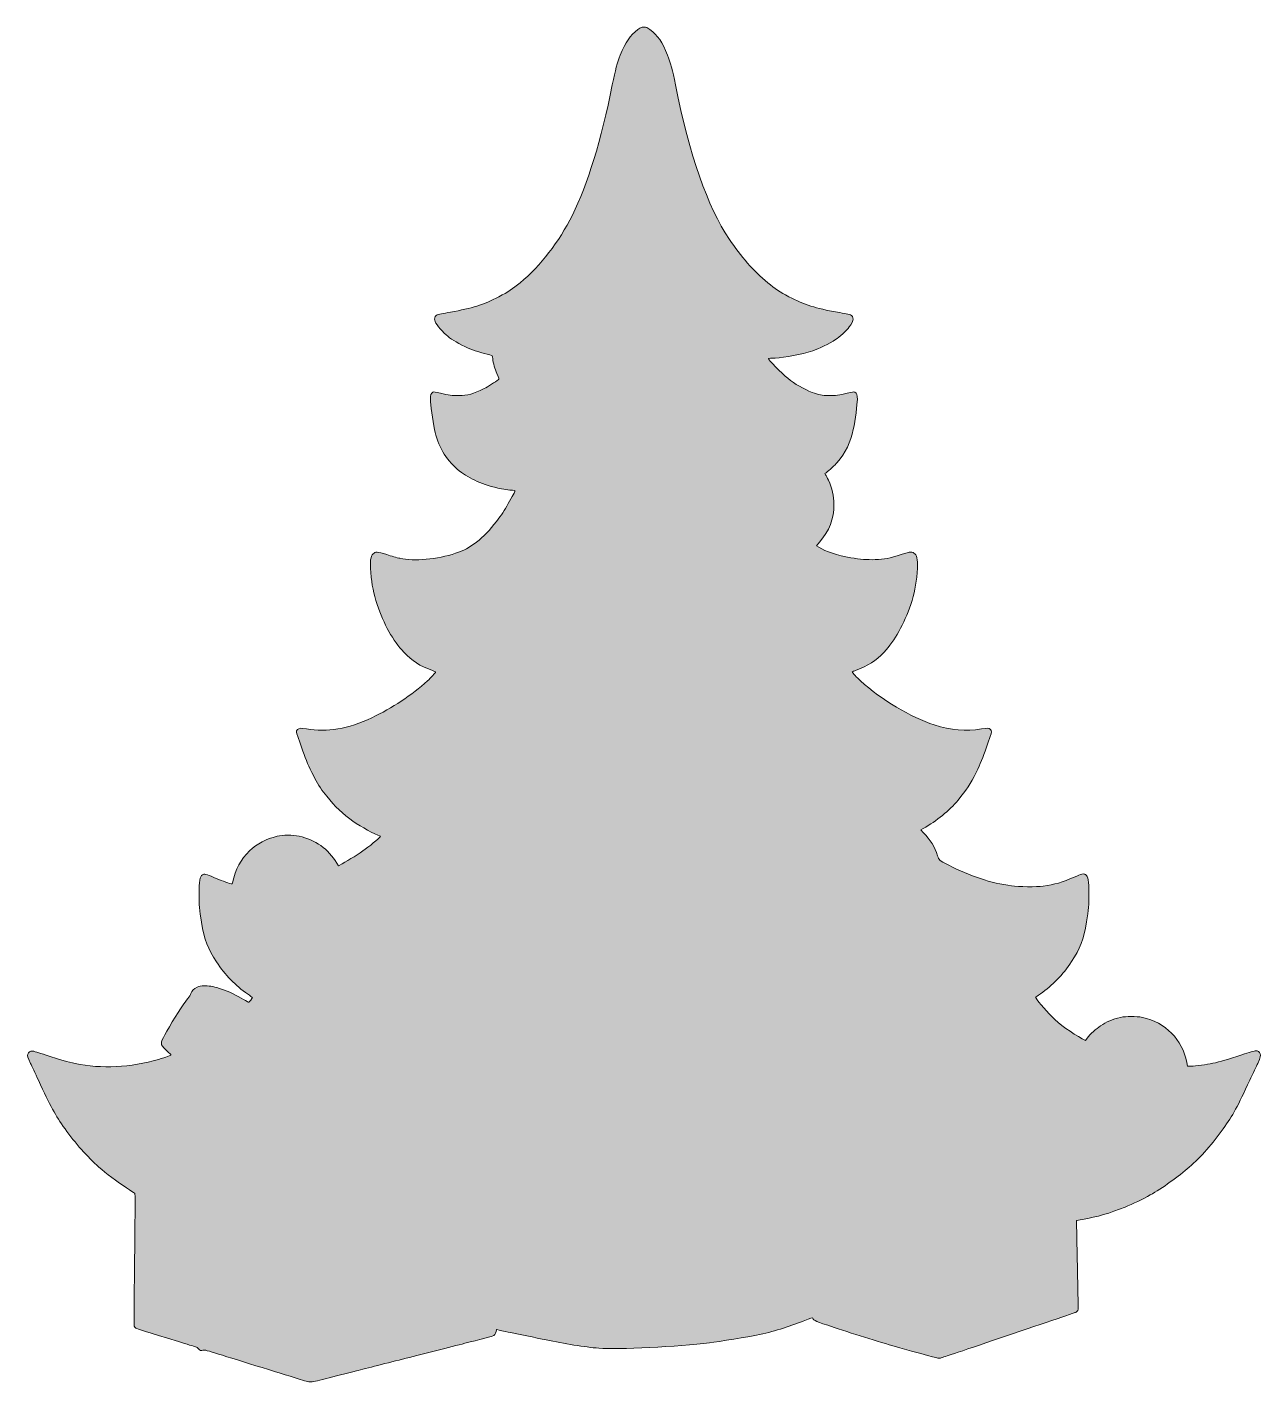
# Model space of a CAD drawing. Header units: inches. Extents: x -24.42 to -18.22, y 15.06 to 16.06.
# Drawn here: x -24.419 to -23.512, y 15.067 to 16.062 of the extents above; entities that cross this region are included whole.
import ezdxf

# ---------------------------------------------------------------- set-up
doc = ezdxf.new("R2010")
doc.units = ezdxf.units.IN
doc.header["$MEASUREMENT"] = 0
doc.layers.add('Christmas tree', color=7, linetype='Continuous')

msp = doc.modelspace()

# ---------------------------------------------------------------- hatches: boundary and pattern name
at = {"layer": 'Christmas tree'}
h = msp.add_hatch(color=1, dxfattribs=at)
h.dxf.hatch_style = 2
edge = h.paths.add_edge_path()
edge.add_spline(control_points=[(-23.51278, 15.30773), (-23.51336, 15.30915), (-23.51453, 15.30994), (-23.51599, 15.30994), (-23.51674, 15.30994), (-23.52084, 15.30873), (-23.52622, 15.30693), (-23.53666, 15.30343), (-23.54209, 15.30188), (-23.54761, 15.30071), (-23.55216, 15.29979), (-23.56001, 15.29875), (-23.56365, 15.29858), (-23.56365, 15.29858), (-23.56611, 15.2985), (-23.56611, 15.2985), (-23.56611, 15.2985), (-23.56665, 15.30134), (-23.56665, 15.30134), (-23.56995, 15.31821), (-23.5824, 15.33082), (-23.59931, 15.33442), (-23.60391, 15.33538), (-23.61134, 15.33542), (-23.61543, 15.33442), (-23.6212, 15.33304), (-23.62579, 15.33112), (-23.63018, 15.32819), (-23.63318, 15.32619), (-23.6377, 15.32201), (-23.63983, 15.31926), (-23.63983, 15.31926), (-23.6412, 15.31746), (-23.6412, 15.31746), (-23.6412, 15.31746), (-23.6435, 15.31871), (-23.6435, 15.31871), (-23.65102, 15.32276), (-23.66058, 15.32974), (-23.66585, 15.335), (-23.67082, 15.33993), (-23.67779, 15.34824), (-23.67779, 15.3492), (-23.67779, 15.34933), (-23.6762, 15.3505), (-23.67428, 15.35183), (-23.6653, 15.35797), (-23.65791, 15.36561), (-23.65135, 15.37547), (-23.645, 15.38499), (-23.64262, 15.39134), (-23.64041, 15.40462), (-23.63895, 15.41335), (-23.63861, 15.41736), (-23.63861, 15.42546), (-23.63861, 15.43469), (-23.6392, 15.43808), (-23.64108, 15.43933), (-23.6425, 15.44025), (-23.64392, 15.43992), (-23.64947, 15.43745), (-23.65799, 15.43369), (-23.66388, 15.43198), (-23.67219, 15.43089), (-23.67704, 15.43027), (-23.69036, 15.43035), (-23.69554, 15.43106), (-23.71041, 15.43307), (-23.72607, 15.43824), (-23.74169, 15.44631), (-23.74892, 15.45006), (-23.74887, 15.45002), (-23.74988, 15.45315), (-23.75192, 15.45971), (-23.75506, 15.46485), (-23.76032, 15.47028), (-23.76032, 15.47028), (-23.76216, 15.4722), (-23.76216, 15.4722), (-23.76216, 15.4722), (-23.76032, 15.47324), (-23.76032, 15.47324), (-23.75063, 15.47872), (-23.74127, 15.48636), (-23.7348, 15.49404), (-23.72874, 15.50127), (-23.72557, 15.50611), (-23.72152, 15.51442), (-23.7183, 15.52102), (-23.71667, 15.52499), (-23.714, 15.53293), (-23.713, 15.53585), (-23.71175, 15.5394), (-23.71116, 15.54082), (-23.70987, 15.54399), (-23.70982, 15.54479), (-23.71104, 15.54596), (-23.71212, 15.54704), (-23.71346, 15.54713), (-23.71763, 15.54642), (-23.72891, 15.54441), (-23.74015, 15.54537), (-23.75226, 15.5493), (-23.76967, 15.55494), (-23.79106, 15.56768), (-23.80655, 15.58167), (-23.8091, 15.58396), (-23.81253, 15.58772), (-23.81253, 15.58822), (-23.81253, 15.58835), (-23.81123, 15.58893), (-23.80964, 15.58952), (-23.80117, 15.59253), (-23.79523, 15.59637), (-23.78914, 15.6028), (-23.78128, 15.61111), (-23.77435, 15.62347), (-23.76959, 15.63776), (-23.76683, 15.64607), (-23.76562, 15.652), (-23.76491, 15.66123), (-23.76424, 15.66975), (-23.76466, 15.67301), (-23.76658, 15.67501), (-23.76834, 15.67681), (-23.76959, 15.67673), (-23.77657, 15.67447), (-23.78521, 15.67167), (-23.78889, 15.67096), (-23.79565, 15.67075), (-23.80188, 15.67059), (-23.8068, 15.67096), (-23.81357, 15.67213), (-23.82372, 15.67388), (-23.8319, 15.6766), (-23.83704, 15.67986), (-23.83704, 15.67986), (-23.83884, 15.68099), (-23.83884, 15.68099), (-23.83884, 15.68099), (-23.83658, 15.68357), (-23.83658, 15.68357), (-23.82948, 15.69176), (-23.82597, 15.70091), (-23.82597, 15.71122), (-23.82597, 15.71761), (-23.82727, 15.72329), (-23.83007, 15.72906), (-23.8309, 15.73077), (-23.83182, 15.73261), (-23.83215, 15.73307), (-23.83215, 15.73307), (-23.83274, 15.73394), (-23.83274, 15.73394), (-23.83274, 15.73394), (-23.83182, 15.73461), (-23.83182, 15.73461), (-23.82919, 15.73653), (-23.82526, 15.74008), (-23.82355, 15.74209), (-23.81766, 15.74898), (-23.81365, 15.75729), (-23.81177, 15.7664), (-23.81044, 15.77287), (-23.80881, 15.78506), (-23.80881, 15.78841), (-23.80881, 15.792), (-23.80918, 15.79308), (-23.81069, 15.79371), (-23.81156, 15.79409), (-23.81215, 15.794), (-23.81624, 15.793), (-23.82205, 15.79158), (-23.82468, 15.7912), (-23.82986, 15.7912), (-23.83458, 15.7912), (-23.83738, 15.79175), (-23.84201, 15.79358), (-23.84844, 15.79613), (-23.85467, 15.79972), (-23.85997, 15.80394), (-23.86452, 15.80758), (-23.87451, 15.81777), (-23.87409, 15.81839), (-23.874, 15.81856), (-23.87183, 15.81877), (-23.86928, 15.81885), (-23.86202, 15.81914), (-23.84986, 15.82148), (-23.84164, 15.82416), (-23.83725, 15.82558), (-23.82923, 15.8295), (-23.82489, 15.83234), (-23.82201, 15.83422), (-23.81687, 15.83898), (-23.8147, 15.84178), (-23.81315, 15.84379), (-23.81186, 15.84633), (-23.81186, 15.84742), (-23.81186, 15.84863), (-23.81269, 15.85001), (-23.81374, 15.85055), (-23.81424, 15.8508), (-23.81862, 15.85172), (-23.82351, 15.85256), (-23.83955, 15.85536), (-23.84744, 15.85786), (-23.85918, 15.86392), (-23.86582, 15.86734), (-23.86933, 15.86964), (-23.87467, 15.87411), (-23.88499, 15.88271), (-23.89459, 15.89361), (-23.90286, 15.90602), (-23.91915, 15.93053), (-23.93197, 15.9672), (-23.94246, 16.01945), (-23.94475, 16.03098), (-23.94597, 16.03549), (-23.94835, 16.04146), (-23.95206, 16.0509), (-23.95549, 16.05587), (-23.96129, 16.06021), (-23.96359, 16.06193), (-23.96367, 16.06197), (-23.96568, 16.06197), (-23.96768, 16.06197), (-23.96777, 16.06193), (-23.97006, 16.06021), (-23.97583, 16.05583), (-23.97925, 16.0509), (-23.98301, 16.04146), (-23.98539, 16.03549), (-23.98656, 16.03098), (-23.9889, 16.01945), (-23.997, 15.97906), (-24.00715, 15.94599), (-24.01826, 15.92381), (-24.02824, 15.90385), (-24.04136, 15.88689), (-24.05669, 15.87411), (-24.06203, 15.86964), (-24.06554, 15.86734), (-24.07218, 15.86392), (-24.08392, 15.8579), (-24.09181, 15.8554), (-24.10785, 15.85256), (-24.11273, 15.85172), (-24.11712, 15.8508), (-24.11762, 15.85055), (-24.11867, 15.85001), (-24.1195, 15.84863), (-24.1195, 15.84742), (-24.1195, 15.84533), (-24.11699, 15.8417), (-24.1124, 15.83723), (-24.10885, 15.83376), (-24.10584, 15.83172), (-24.09945, 15.82838), (-24.09365, 15.82537), (-24.09001, 15.82403), (-24.083, 15.82228), (-24.07991, 15.82153), (-24.07728, 15.82073), (-24.07715, 15.82057), (-24.07703, 15.8204), (-24.07686, 15.81935), (-24.07673, 15.81827), (-24.07644, 15.81526), (-24.07515, 15.81071), (-24.07373, 15.80745), (-24.07201, 15.80357), (-24.07201, 15.80348), (-24.07268, 15.80294), (-24.07464, 15.80135), (-24.08032, 15.7978), (-24.08312, 15.79638), (-24.09098, 15.79246), (-24.0954, 15.7912), (-24.1015, 15.7912), (-24.10668, 15.7912), (-24.10931, 15.79154), (-24.11512, 15.793), (-24.11921, 15.794), (-24.11979, 15.79409), (-24.12067, 15.79371), (-24.12217, 15.79308), (-24.12255, 15.792), (-24.12255, 15.78841), (-24.12255, 15.78506), (-24.12092, 15.77287), (-24.11958, 15.7664), (-24.1172, 15.75466), (-24.11119, 15.74426), (-24.10284, 15.73724), (-24.09478, 15.73052), (-24.08663, 15.72668), (-24.07289, 15.72325), (-24.0698, 15.72246), (-24.06425, 15.72166), (-24.06216, 15.72166), (-24.06128, 15.72166), (-24.06049, 15.7215), (-24.06036, 15.72133), (-24.06024, 15.72116), (-24.06086, 15.71983), (-24.0617, 15.71845), (-24.06253, 15.71703), (-24.0642, 15.71411), (-24.06537, 15.71198), (-24.06821, 15.70675), (-24.07034, 15.70354), (-24.07398, 15.69882), (-24.08392, 15.68608), (-24.09302, 15.67898), (-24.10405, 15.67539), (-24.11766, 15.67092), (-24.13445, 15.66942), (-24.14498, 15.67171), (-24.14707, 15.67217), (-24.15145, 15.67338), (-24.15467, 15.67443), (-24.16164, 15.67668), (-24.1629, 15.67677), (-24.16465, 15.67497), (-24.16661, 15.67301), (-24.16699, 15.66971), (-24.16632, 15.66119), (-24.16561, 15.65196), (-24.1644, 15.64603), (-24.16164, 15.63772), (-24.15688, 15.62343), (-24.14999, 15.61107), (-24.1421, 15.60276), (-24.136, 15.59633), (-24.13011, 15.59248), (-24.12159, 15.58948), (-24.12, 15.58889), (-24.11871, 15.58835), (-24.11871, 15.58818), (-24.11871, 15.58768), (-24.12213, 15.58392), (-24.12468, 15.58163), (-24.13612, 15.57131), (-24.15099, 15.56149), (-24.16553, 15.55464), (-24.18315, 15.54633), (-24.19844, 15.5437), (-24.2136, 15.54638), (-24.21777, 15.54713), (-24.21911, 15.547), (-24.2202, 15.54592), (-24.22137, 15.54475), (-24.22137, 15.54395), (-24.22007, 15.54078), (-24.21949, 15.53936), (-24.21819, 15.53581), (-24.21723, 15.53289), (-24.21456, 15.52495), (-24.21293, 15.52098), (-24.20971, 15.51438), (-24.20654, 15.50791), (-24.20445, 15.50444), (-24.20103, 15.49981), (-24.19497, 15.4917), (-24.18954, 15.48619), (-24.18181, 15.48034), (-24.17618, 15.47604), (-24.16682, 15.47065), (-24.16118, 15.46844), (-24.16031, 15.46811), (-24.15947, 15.46769), (-24.15935, 15.46756), (-24.15897, 15.46719), (-24.16511, 15.46188), (-24.17058, 15.45792), (-24.17467, 15.45491), (-24.18248, 15.45002), (-24.18741, 15.44735), (-24.18741, 15.44735), (-24.19013, 15.44585), (-24.19013, 15.44585), (-24.19013, 15.44585), (-24.1913, 15.44777), (-24.1913, 15.44777), (-24.19764, 15.45817), (-24.20729, 15.46502), (-24.21903, 15.46752), (-24.22362, 15.46848), (-24.23106, 15.46852), (-24.23515, 15.46752), (-24.24342, 15.46556), (-24.24977, 15.46222), (-24.25541, 15.45683), (-24.26213, 15.45036), (-24.26568, 15.44372), (-24.26794, 15.43323), (-24.2681, 15.43248), (-24.26823, 15.4324), (-24.26898, 15.43256), (-24.27165, 15.43323), (-24.27708, 15.43524), (-24.28172, 15.43728), (-24.28731, 15.43975), (-24.28873, 15.44008), (-24.29011, 15.43916), (-24.29199, 15.43795), (-24.29258, 15.43453), (-24.29258, 15.4253), (-24.29258, 15.41719), (-24.2922, 15.41319), (-24.29078, 15.40446), (-24.28857, 15.39118), (-24.28619, 15.38483), (-24.27984, 15.3753), (-24.27328, 15.36545), (-24.26585, 15.3578), (-24.25691, 15.35167), (-24.25499, 15.35033), (-24.2534, 15.34916), (-24.2534, 15.34903), (-24.2534, 15.34853), (-24.25566, 15.34553), (-24.25599, 15.34553), (-24.2562, 15.34553), (-24.25791, 15.34644), (-24.25983, 15.34757), (-24.26476, 15.3505), (-24.27153, 15.35375), (-24.27533, 15.35501), (-24.28176, 15.35714), (-24.28393, 15.35755), (-24.28815, 15.35755), (-24.29182, 15.35755), (-24.2922, 15.35751), (-24.29404, 15.35664), (-24.29634, 15.35555), (-24.29801, 15.35388), (-24.29855, 15.352), (-24.29876, 15.35125), (-24.29976, 15.34962), (-24.30085, 15.34828), (-24.30189, 15.34699), (-24.30369, 15.34461), (-24.30481, 15.34294), (-24.30795, 15.33843), (-24.3168, 15.32364), (-24.31876, 15.31959), (-24.32127, 15.31449), (-24.32119, 15.31433), (-24.31471, 15.30852), (-24.31388, 15.30777), (-24.31321, 15.30706), (-24.31321, 15.30693), (-24.31321, 15.30656), (-24.31668, 15.30531), (-24.32236, 15.30363), (-24.34274, 15.29766), (-24.36437, 15.29653), (-24.38363, 15.3005), (-24.38914, 15.30163), (-24.39457, 15.30322), (-24.40501, 15.30673), (-24.4104, 15.30852), (-24.41449, 15.30973), (-24.41524, 15.30973), (-24.4167, 15.30973), (-24.41787, 15.30894), (-24.41846, 15.30752), (-24.41896, 15.30627), (-24.41862, 15.30505), (-24.41645, 15.30067), (-24.41553, 15.29883), (-24.4129, 15.29328), (-24.41061, 15.28827), (-24.40183, 15.26922), (-24.39824, 15.26266), (-24.39106, 15.25251), (-24.38371, 15.24216), (-24.37456, 15.23184), (-24.36617, 15.22445), (-24.3612, 15.22006), (-24.35247, 15.21351), (-24.34579, 15.20916), (-24.34295, 15.20728), (-24.34036, 15.20557), (-24.34002, 15.20536), (-24.33944, 15.20494), (-24.33944, 15.20402), (-24.33998, 15.15645), (-24.34048, 15.11252), (-24.34048, 15.10788), (-24.34002, 15.10721), (-24.33977, 15.10679), (-24.33927, 15.10634), (-24.33894, 15.10613), (-24.33835, 15.10579), (-24.33117, 15.10354), (-24.30761, 15.09627), (-24.30168, 15.09443), (-24.29608, 15.09272), (-24.29525, 15.09243), (-24.29429, 15.09214), (-24.29341, 15.09159), (-24.29295, 15.09101), (-24.29191, 15.08971), (-24.29095, 15.08942), (-24.28969, 15.08992), (-24.28873, 15.0903), (-24.28819, 15.09017), (-24.28038, 15.08775), (-24.27048, 15.08466), (-24.23143, 15.07255), (-24.22041, 15.06912), (-24.22041, 15.06912), (-24.22041, 15.06912), (-24.22041, 15.06912), (-24.2146, 15.06733), (-24.21209, 15.06666), (-24.21072, 15.06666), (-24.20938, 15.06666), (-24.20621, 15.06733), (-24.19911, 15.06912), (-24.19376, 15.0705), (-24.18378, 15.07301), (-24.17697, 15.07476), (-24.17016, 15.07647), (-24.15375, 15.08065), (-24.14047, 15.08403), (-24.12719, 15.08742), (-24.10772, 15.09234), (-24.09716, 15.09502), (-24.08659, 15.09769), (-24.07757, 15.10003), (-24.07711, 15.1002), (-24.07556, 15.10078), (-24.07456, 15.10203), (-24.07435, 15.10366), (-24.07419, 15.10487), (-24.07406, 15.10517), (-24.07364, 15.10504), (-24.07214, 15.10458), (-24.06809, 15.10362), (-24.06546, 15.10316), (-24.05836, 15.10187), (-24.04495, 15.09915), (-24.03743, 15.09752), (-24.02457, 15.09472), (-24.00882, 15.09222), (-23.99888, 15.09143), (-23.98514, 15.0903), (-23.93991, 15.09247), (-23.91736, 15.09535), (-23.91143, 15.0961), (-23.88737, 15.10003), (-23.88286, 15.10099), (-23.87075, 15.10354), (-23.85964, 15.10688), (-23.84853, 15.11139), (-23.84247, 15.11381), (-23.84193, 15.11398), (-23.84164, 15.11348), (-23.84063, 15.11164), (-23.8398, 15.11131), (-23.82589, 15.10667), (-23.80956, 15.10124), (-23.79031, 15.09527), (-23.77757, 15.09172), (-23.75159, 15.08449), (-23.74929, 15.08387), (-23.74812, 15.08412), (-23.7475, 15.08424), (-23.74378, 15.08541), (-23.73981, 15.08675), (-23.72916, 15.09034), (-23.69287, 15.10262), (-23.66994, 15.11039), (-23.65891, 15.1141), (-23.64943, 15.11732), (-23.64889, 15.11753), (-23.64835, 15.1177), (-23.64755, 15.1182), (-23.64718, 15.11861), (-23.64634, 15.11949), (-23.64634, 15.1169), (-23.64726, 15.15783), (-23.64759, 15.17274), (-23.64776, 15.18502), (-23.64764, 15.18515), (-23.64751, 15.18527), (-23.64563, 15.18565), (-23.6435, 15.18602), (-23.63231, 15.1879), (-23.62354, 15.19045), (-23.61201, 15.19509), (-23.60683, 15.19718), (-23.59835, 15.20127), (-23.59351, 15.20398), (-23.58511, 15.20874), (-23.57229, 15.21789), (-23.56486, 15.22441), (-23.55646, 15.2318), (-23.54732, 15.24211), (-23.53996, 15.25247), (-23.53278, 15.26262), (-23.52919, 15.26918), (-23.52042, 15.28822), (-23.51812, 15.29324), (-23.51549, 15.29879), (-23.51457, 15.30063), (-23.51261, 15.30522), (-23.51223, 15.30647), (-23.51278, 15.30773)], knot_values=[0, 0, 0, 0, 1, 1, 1, 2, 2, 2, 3, 3, 3, 4, 4, 4, 5, 5, 5, 6, 6, 6, 7, 7, 7, 8, 8, 8, 9, 9, 9, 10, 10, 10, 11, 11, 11, 12, 12, 12, 13, 13, 13, 14, 14, 14, 15, 15, 15, 16, 16, 16, 17, 17, 17, 18, 18, 18, 19, 19, 19, 20, 20, 20, 21, 21, 21, 22, 22, 22, 23, 23, 23, 24, 24, 24, 25, 25, 25, 26, 26, 26, 27, 27, 27, 28, 28, 28, 29, 29, 29, 30, 30, 30, 31, 31, 31, 32, 32, 32, 33, 33, 33, 34, 34, 34, 35, 35, 35, 36, 36, 36, 37, 37, 37, 38, 38, 38, 39, 39, 39, 40, 40, 40, 41, 41, 41, 42, 42, 42, 43, 43, 43, 44, 44, 44, 45, 45, 45, 46, 46, 46, 47, 47, 47, 48, 48, 48, 49, 49, 49, 50, 50, 50, 51, 51, 51, 52, 52, 52, 53, 53, 53, 54, 54, 54, 55, 55, 55, 56, 56, 56, 57, 57, 57, 58, 58, 58, 59, 59, 59, 60, 60, 60, 61, 61, 61, 62, 62, 62, 63, 63, 63, 64, 64, 64, 65, 65, 65, 66, 66, 66, 67, 67, 67, 68, 68, 68, 69, 69, 69, 70, 70, 70, 71, 71, 71, 72, 72, 72, 73, 73, 73, 74, 74, 74, 75, 75, 75, 76, 76, 76, 77, 77, 77, 78, 78, 78, 79, 79, 79, 80, 80, 80, 81, 81, 81, 82, 82, 82, 83, 83, 83, 84, 84, 84, 85, 85, 85, 86, 86, 86, 87, 87, 87, 88, 88, 88, 89, 89, 89, 90, 90, 90, 91, 91, 91, 92, 92, 92, 93, 93, 93, 94, 94, 94, 95, 95, 95, 96, 96, 96, 97, 97, 97, 98, 98, 98, 99, 99, 99, 100, 100, 100, 101, 101, 101, 102, 102, 102, 103, 103, 103, 104, 104, 104, 105, 105, 105, 106, 106, 106, 107, 107, 107, 108, 108, 108, 109, 109, 109, 110, 110, 110, 111, 111, 111, 112, 112, 112, 113, 113, 113, 114, 114, 114, 115, 115, 115, 116, 116, 116, 117, 117, 117, 118, 118, 118, 119, 119, 119, 120, 120, 120, 121, 121, 121, 122, 122, 122, 123, 123, 123, 124, 124, 124, 125, 125, 125, 126, 126, 126, 127, 127, 127, 128, 128, 128, 129, 129, 129, 130, 130, 130, 131, 131, 131, 132, 132, 132, 133, 133, 133, 134, 134, 134, 135, 135, 135, 136, 136, 136, 137, 137, 137, 138, 138, 138, 139, 139, 139, 140, 140, 140, 141, 141, 141, 142, 142, 142, 143, 143, 143, 144, 144, 144, 145, 145, 145, 146, 146, 146, 147, 147, 147, 148, 148, 148, 149, 149, 149, 150, 150, 150, 151, 151, 151, 152, 152, 152, 153, 153, 153, 154, 154, 154, 155, 155, 155, 156, 156, 156, 157, 157, 157, 158, 158, 158, 159, 159, 159, 160, 160, 160, 161, 161, 161, 162, 162, 162, 163, 163, 163, 164, 164, 164, 165, 165, 165, 166, 166, 166, 167, 167, 167, 168, 168, 168, 169, 169, 169, 170, 170, 170, 171, 171, 171, 172, 172, 172, 173, 173, 173, 174, 174, 174, 175, 175, 175, 176, 176, 176, 177, 177, 177, 178, 178, 178, 179, 179, 179, 180, 180, 180, 181, 181, 181, 182, 182, 182, 183, 183, 183, 184, 184, 184, 185, 185, 185, 186, 186, 186, 187, 187, 187, 188, 188, 188, 189, 189, 189, 190, 190, 190, 191, 191, 191, 192, 192, 192, 193, 193, 193, 194, 194, 194, 195, 195, 195, 196, 196, 196, 197, 197, 197, 198, 198, 198, 199, 199, 199, 200, 200, 200, 201, 201, 201, 202, 202, 202, 203, 203, 203, 204, 204, 204, 204], degree=3, periodic=1)

# ---------------------------------------------------------------- linework, layer by layer
at = {"layer": 'Christmas tree', "lineweight": 0}
msp.add_open_spline([(-23.51278, 15.30773), (-23.51336, 15.30915), (-23.51453, 15.30994), (-23.51599, 15.30994), (-23.51674, 15.30994), (-23.52084, 15.30873), (-23.52622, 15.30693), (-23.53666, 15.30343), (-23.54209, 15.30188), (-23.54761, 15.30071), (-23.55216, 15.29979), (-23.56001, 15.29875), (-23.56365, 15.29858), (-23.56365, 15.29858), (-23.56611, 15.2985), (-23.56611, 15.2985), (-23.56611, 15.2985), (-23.56665, 15.30134), (-23.56665, 15.30134), (-23.56995, 15.31821), (-23.5824, 15.33082), (-23.59931, 15.33442), (-23.60391, 15.33538), (-23.61134, 15.33542), (-23.61543, 15.33442), (-23.6212, 15.33304), (-23.62579, 15.33112), (-23.63018, 15.32819), (-23.63318, 15.32619), (-23.6377, 15.32201), (-23.63983, 15.31926), (-23.63983, 15.31926), (-23.6412, 15.31746), (-23.6412, 15.31746), (-23.6412, 15.31746), (-23.6435, 15.31871), (-23.6435, 15.31871), (-23.65102, 15.32276), (-23.66058, 15.32974), (-23.66585, 15.335), (-23.67082, 15.33993), (-23.67779, 15.34824), (-23.67779, 15.3492), (-23.67779, 15.34933), (-23.6762, 15.3505), (-23.67428, 15.35183), (-23.6653, 15.35797), (-23.65791, 15.36561), (-23.65135, 15.37547), (-23.645, 15.38499), (-23.64262, 15.39134), (-23.64041, 15.40462), (-23.63895, 15.41335), (-23.63861, 15.41736), (-23.63861, 15.42546), (-23.63861, 15.43469), (-23.6392, 15.43808), (-23.64108, 15.43933), (-23.6425, 15.44025), (-23.64392, 15.43992), (-23.64947, 15.43745), (-23.65799, 15.43369), (-23.66388, 15.43198), (-23.67219, 15.43089), (-23.67704, 15.43027), (-23.69036, 15.43035), (-23.69554, 15.43106), (-23.71041, 15.43307), (-23.72607, 15.43824), (-23.74169, 15.44631), (-23.74892, 15.45006), (-23.74887, 15.45002), (-23.74988, 15.45315), (-23.75192, 15.45971), (-23.75506, 15.46485), (-23.76032, 15.47028), (-23.76032, 15.47028), (-23.76216, 15.4722), (-23.76216, 15.4722), (-23.76216, 15.4722), (-23.76032, 15.47324), (-23.76032, 15.47324), (-23.75063, 15.47872), (-23.74127, 15.48636), (-23.7348, 15.49404), (-23.72874, 15.50127), (-23.72557, 15.50611), (-23.72152, 15.51442), (-23.7183, 15.52102), (-23.71667, 15.52499), (-23.714, 15.53293), (-23.713, 15.53585), (-23.71175, 15.5394), (-23.71116, 15.54082), (-23.70987, 15.54399), (-23.70982, 15.54479), (-23.71104, 15.54596), (-23.71212, 15.54704), (-23.71346, 15.54713), (-23.71763, 15.54642), (-23.72891, 15.54441), (-23.74015, 15.54537), (-23.75226, 15.5493), (-23.76967, 15.55494), (-23.79106, 15.56768), (-23.80655, 15.58167), (-23.8091, 15.58396), (-23.81253, 15.58772), (-23.81253, 15.58822), (-23.81253, 15.58835), (-23.81123, 15.58893), (-23.80964, 15.58952), (-23.80117, 15.59253), (-23.79523, 15.59637), (-23.78914, 15.6028), (-23.78128, 15.61111), (-23.77435, 15.62347), (-23.76959, 15.63776), (-23.76683, 15.64607), (-23.76562, 15.652), (-23.76491, 15.66123), (-23.76424, 15.66975), (-23.76466, 15.67301), (-23.76658, 15.67501), (-23.76834, 15.67681), (-23.76959, 15.67673), (-23.77657, 15.67447), (-23.78521, 15.67167), (-23.78889, 15.67096), (-23.79565, 15.67075), (-23.80188, 15.67059), (-23.8068, 15.67096), (-23.81357, 15.67213), (-23.82372, 15.67388), (-23.8319, 15.6766), (-23.83704, 15.67986), (-23.83704, 15.67986), (-23.83884, 15.68099), (-23.83884, 15.68099), (-23.83884, 15.68099), (-23.83658, 15.68357), (-23.83658, 15.68357), (-23.82948, 15.69176), (-23.82597, 15.70091), (-23.82597, 15.71122), (-23.82597, 15.71761), (-23.82727, 15.72329), (-23.83007, 15.72906), (-23.8309, 15.73077), (-23.83182, 15.73261), (-23.83215, 15.73307), (-23.83215, 15.73307), (-23.83274, 15.73394), (-23.83274, 15.73394), (-23.83274, 15.73394), (-23.83182, 15.73461), (-23.83182, 15.73461), (-23.82919, 15.73653), (-23.82526, 15.74008), (-23.82355, 15.74209), (-23.81766, 15.74898), (-23.81365, 15.75729), (-23.81177, 15.7664), (-23.81044, 15.77287), (-23.80881, 15.78506), (-23.80881, 15.78841), (-23.80881, 15.792), (-23.80918, 15.79308), (-23.81069, 15.79371), (-23.81156, 15.79409), (-23.81215, 15.794), (-23.81624, 15.793), (-23.82205, 15.79158), (-23.82468, 15.7912), (-23.82986, 15.7912), (-23.83458, 15.7912), (-23.83738, 15.79175), (-23.84201, 15.79358), (-23.84844, 15.79613), (-23.85467, 15.79972), (-23.85997, 15.80394), (-23.86452, 15.80758), (-23.87451, 15.81777), (-23.87409, 15.81839), (-23.874, 15.81856), (-23.87183, 15.81877), (-23.86928, 15.81885), (-23.86202, 15.81914), (-23.84986, 15.82148), (-23.84164, 15.82416), (-23.83725, 15.82558), (-23.82923, 15.8295), (-23.82489, 15.83234), (-23.82201, 15.83422), (-23.81687, 15.83898), (-23.8147, 15.84178), (-23.81315, 15.84379), (-23.81186, 15.84633), (-23.81186, 15.84742), (-23.81186, 15.84863), (-23.81269, 15.85001), (-23.81374, 15.85055), (-23.81424, 15.8508), (-23.81862, 15.85172), (-23.82351, 15.85256), (-23.83955, 15.85536), (-23.84744, 15.85786), (-23.85918, 15.86392), (-23.86582, 15.86734), (-23.86933, 15.86964), (-23.87467, 15.87411), (-23.88499, 15.88271), (-23.89459, 15.89361), (-23.90286, 15.90602), (-23.91915, 15.93053), (-23.93197, 15.9672), (-23.94246, 16.01945), (-23.94475, 16.03098), (-23.94597, 16.03549), (-23.94835, 16.04146), (-23.95206, 16.0509), (-23.95549, 16.05587), (-23.96129, 16.06021), (-23.96359, 16.06193), (-23.96367, 16.06197), (-23.96568, 16.06197), (-23.96768, 16.06197), (-23.96777, 16.06193), (-23.97006, 16.06021), (-23.97583, 16.05583), (-23.97925, 16.0509), (-23.98301, 16.04146), (-23.98539, 16.03549), (-23.98656, 16.03098), (-23.9889, 16.01945), (-23.997, 15.97906), (-24.00715, 15.94599), (-24.01826, 15.92381), (-24.02824, 15.90385), (-24.04136, 15.88689), (-24.05669, 15.87411), (-24.06203, 15.86964), (-24.06554, 15.86734), (-24.07218, 15.86392), (-24.08392, 15.8579), (-24.09181, 15.8554), (-24.10785, 15.85256), (-24.11273, 15.85172), (-24.11712, 15.8508), (-24.11762, 15.85055), (-24.11867, 15.85001), (-24.1195, 15.84863), (-24.1195, 15.84742), (-24.1195, 15.84533), (-24.11699, 15.8417), (-24.1124, 15.83723), (-24.10885, 15.83376), (-24.10584, 15.83172), (-24.09945, 15.82838), (-24.09365, 15.82537), (-24.09001, 15.82403), (-24.083, 15.82228), (-24.07991, 15.82153), (-24.07728, 15.82073), (-24.07715, 15.82057), (-24.07703, 15.8204), (-24.07686, 15.81935), (-24.07673, 15.81827), (-24.07644, 15.81526), (-24.07515, 15.81071), (-24.07373, 15.80745), (-24.07201, 15.80357), (-24.07201, 15.80348), (-24.07268, 15.80294), (-24.07464, 15.80135), (-24.08032, 15.7978), (-24.08312, 15.79638), (-24.09098, 15.79246), (-24.0954, 15.7912), (-24.1015, 15.7912), (-24.10668, 15.7912), (-24.10931, 15.79154), (-24.11512, 15.793), (-24.11921, 15.794), (-24.11979, 15.79409), (-24.12067, 15.79371), (-24.12217, 15.79308), (-24.12255, 15.792), (-24.12255, 15.78841), (-24.12255, 15.78506), (-24.12092, 15.77287), (-24.11958, 15.7664), (-24.1172, 15.75466), (-24.11119, 15.74426), (-24.10284, 15.73724), (-24.09478, 15.73052), (-24.08663, 15.72668), (-24.07289, 15.72325), (-24.0698, 15.72246), (-24.06425, 15.72166), (-24.06216, 15.72166), (-24.06128, 15.72166), (-24.06049, 15.7215), (-24.06036, 15.72133), (-24.06024, 15.72116), (-24.06086, 15.71983), (-24.0617, 15.71845), (-24.06253, 15.71703), (-24.0642, 15.71411), (-24.06537, 15.71198), (-24.06821, 15.70675), (-24.07034, 15.70354), (-24.07398, 15.69882), (-24.08392, 15.68608), (-24.09302, 15.67898), (-24.10405, 15.67539), (-24.11766, 15.67092), (-24.13445, 15.66942), (-24.14498, 15.67171), (-24.14707, 15.67217), (-24.15145, 15.67338), (-24.15467, 15.67443), (-24.16164, 15.67668), (-24.1629, 15.67677), (-24.16465, 15.67497), (-24.16661, 15.67301), (-24.16699, 15.66971), (-24.16632, 15.66119), (-24.16561, 15.65196), (-24.1644, 15.64603), (-24.16164, 15.63772), (-24.15688, 15.62343), (-24.14999, 15.61107), (-24.1421, 15.60276), (-24.136, 15.59633), (-24.13011, 15.59248), (-24.12159, 15.58948), (-24.12, 15.58889), (-24.11871, 15.58835), (-24.11871, 15.58818), (-24.11871, 15.58768), (-24.12213, 15.58392), (-24.12468, 15.58163), (-24.13612, 15.57131), (-24.15099, 15.56149), (-24.16553, 15.55464), (-24.18315, 15.54633), (-24.19844, 15.5437), (-24.2136, 15.54638), (-24.21777, 15.54713), (-24.21911, 15.547), (-24.2202, 15.54592), (-24.22137, 15.54475), (-24.22137, 15.54395), (-24.22007, 15.54078), (-24.21949, 15.53936), (-24.21819, 15.53581), (-24.21723, 15.53289), (-24.21456, 15.52495), (-24.21293, 15.52098), (-24.20971, 15.51438), (-24.20654, 15.50791), (-24.20445, 15.50444), (-24.20103, 15.49981), (-24.19497, 15.4917), (-24.18954, 15.48619), (-24.18181, 15.48034), (-24.17618, 15.47604), (-24.16682, 15.47065), (-24.16118, 15.46844), (-24.16031, 15.46811), (-24.15947, 15.46769), (-24.15935, 15.46756), (-24.15897, 15.46719), (-24.16511, 15.46188), (-24.17058, 15.45792), (-24.17467, 15.45491), (-24.18248, 15.45002), (-24.18741, 15.44735), (-24.18741, 15.44735), (-24.19013, 15.44585), (-24.19013, 15.44585), (-24.19013, 15.44585), (-24.1913, 15.44777), (-24.1913, 15.44777), (-24.19764, 15.45817), (-24.20729, 15.46502), (-24.21903, 15.46752), (-24.22362, 15.46848), (-24.23106, 15.46852), (-24.23515, 15.46752), (-24.24342, 15.46556), (-24.24977, 15.46222), (-24.25541, 15.45683), (-24.26213, 15.45036), (-24.26568, 15.44372), (-24.26794, 15.43323), (-24.2681, 15.43248), (-24.26823, 15.4324), (-24.26898, 15.43256), (-24.27165, 15.43323), (-24.27708, 15.43524), (-24.28172, 15.43728), (-24.28731, 15.43975), (-24.28873, 15.44008), (-24.29011, 15.43916), (-24.29199, 15.43795), (-24.29258, 15.43453), (-24.29258, 15.4253), (-24.29258, 15.41719), (-24.2922, 15.41319), (-24.29078, 15.40446), (-24.28857, 15.39118), (-24.28619, 15.38483), (-24.27984, 15.3753), (-24.27328, 15.36545), (-24.26585, 15.3578), (-24.25691, 15.35167), (-24.25499, 15.35033), (-24.2534, 15.34916), (-24.2534, 15.34903), (-24.2534, 15.34853), (-24.25566, 15.34553), (-24.25599, 15.34553), (-24.2562, 15.34553), (-24.25791, 15.34644), (-24.25983, 15.34757), (-24.26476, 15.3505), (-24.27153, 15.35375), (-24.27533, 15.35501), (-24.28176, 15.35714), (-24.28393, 15.35755), (-24.28815, 15.35755), (-24.29182, 15.35755), (-24.2922, 15.35751), (-24.29404, 15.35664), (-24.29634, 15.35555), (-24.29801, 15.35388), (-24.29855, 15.352), (-24.29876, 15.35125), (-24.29976, 15.34962), (-24.30085, 15.34828), (-24.30189, 15.34699), (-24.30369, 15.34461), (-24.30481, 15.34294), (-24.30795, 15.33843), (-24.3168, 15.32364), (-24.31876, 15.31959), (-24.32127, 15.31449), (-24.32119, 15.31433), (-24.31471, 15.30852), (-24.31388, 15.30777), (-24.31321, 15.30706), (-24.31321, 15.30693), (-24.31321, 15.30656), (-24.31668, 15.30531), (-24.32236, 15.30363), (-24.34274, 15.29766), (-24.36437, 15.29653), (-24.38363, 15.3005), (-24.38914, 15.30163), (-24.39457, 15.30322), (-24.40501, 15.30673), (-24.4104, 15.30852), (-24.41449, 15.30973), (-24.41524, 15.30973), (-24.4167, 15.30973), (-24.41787, 15.30894), (-24.41846, 15.30752), (-24.41896, 15.30627), (-24.41862, 15.30505), (-24.41645, 15.30067), (-24.41553, 15.29883), (-24.4129, 15.29328), (-24.41061, 15.28827), (-24.40183, 15.26922), (-24.39824, 15.26266), (-24.39106, 15.25251), (-24.38371, 15.24216), (-24.37456, 15.23184), (-24.36617, 15.22445), (-24.3612, 15.22006), (-24.35247, 15.21351), (-24.34579, 15.20916), (-24.34295, 15.20728), (-24.34036, 15.20557), (-24.34002, 15.20536), (-24.33944, 15.20494), (-24.33944, 15.20402), (-24.33998, 15.15645), (-24.34048, 15.11252), (-24.34048, 15.10788), (-24.34002, 15.10721), (-24.33977, 15.10679), (-24.33927, 15.10634), (-24.33894, 15.10613), (-24.33835, 15.10579), (-24.33117, 15.10354), (-24.30761, 15.09627), (-24.30168, 15.09443), (-24.29608, 15.09272), (-24.29525, 15.09243), (-24.29429, 15.09214), (-24.29341, 15.09159), (-24.29295, 15.09101), (-24.29191, 15.08971), (-24.29095, 15.08942), (-24.28969, 15.08992), (-24.28873, 15.0903), (-24.28819, 15.09017), (-24.28038, 15.08775), (-24.27048, 15.08466), (-24.23143, 15.07255), (-24.22041, 15.06912), (-24.22041, 15.06912), (-24.22041, 15.06912), (-24.22041, 15.06912), (-24.2146, 15.06733), (-24.21209, 15.06666), (-24.21072, 15.06666), (-24.20938, 15.06666), (-24.20621, 15.06733), (-24.19911, 15.06912), (-24.19376, 15.0705), (-24.18378, 15.07301), (-24.17697, 15.07476), (-24.17016, 15.07647), (-24.15375, 15.08065), (-24.14047, 15.08403), (-24.12719, 15.08742), (-24.10772, 15.09234), (-24.09716, 15.09502), (-24.08659, 15.09769), (-24.07757, 15.10003), (-24.07711, 15.1002), (-24.07556, 15.10078), (-24.07456, 15.10203), (-24.07435, 15.10366), (-24.07419, 15.10487), (-24.07406, 15.10517), (-24.07364, 15.10504), (-24.07214, 15.10458), (-24.06809, 15.10362), (-24.06546, 15.10316), (-24.05836, 15.10187), (-24.04495, 15.09915), (-24.03743, 15.09752), (-24.02457, 15.09472), (-24.00882, 15.09222), (-23.99888, 15.09143), (-23.98514, 15.0903), (-23.93991, 15.09247), (-23.91736, 15.09535), (-23.91143, 15.0961), (-23.88737, 15.10003), (-23.88286, 15.10099), (-23.87075, 15.10354), (-23.85964, 15.10688), (-23.84853, 15.11139), (-23.84247, 15.11381), (-23.84193, 15.11398), (-23.84164, 15.11348), (-23.84063, 15.11164), (-23.8398, 15.11131), (-23.82589, 15.10667), (-23.80956, 15.10124), (-23.79031, 15.09527), (-23.77757, 15.09172), (-23.75159, 15.08449), (-23.74929, 15.08387), (-23.74812, 15.08412), (-23.7475, 15.08424), (-23.74378, 15.08541), (-23.73981, 15.08675), (-23.72916, 15.09034), (-23.69287, 15.10262), (-23.66994, 15.11039), (-23.65891, 15.1141), (-23.64943, 15.11732), (-23.64889, 15.11753), (-23.64835, 15.1177), (-23.64755, 15.1182), (-23.64718, 15.11861), (-23.64634, 15.11949), (-23.64634, 15.1169), (-23.64726, 15.15783), (-23.64759, 15.17274), (-23.64776, 15.18502), (-23.64764, 15.18515), (-23.64751, 15.18527), (-23.64563, 15.18565), (-23.6435, 15.18602), (-23.63231, 15.1879), (-23.62354, 15.19045), (-23.61201, 15.19509), (-23.60683, 15.19718), (-23.59835, 15.20127), (-23.59351, 15.20398), (-23.58511, 15.20874), (-23.57229, 15.21789), (-23.56486, 15.22441), (-23.55646, 15.2318), (-23.54732, 15.24211), (-23.53996, 15.25247), (-23.53278, 15.26262), (-23.52919, 15.26918), (-23.52042, 15.28822), (-23.51812, 15.29324), (-23.51549, 15.29879), (-23.51457, 15.30063), (-23.51261, 15.30522), (-23.51223, 15.30647), (-23.51278, 15.30773)], degree=3, knots=[0, 0, 0, 0, 1, 1, 1, 2, 2, 2, 3, 3, 3, 4, 4, 4, 5, 5, 5, 6, 6, 6, 7, 7, 7, 8, 8, 8, 9, 9, 9, 10, 10, 10, 11, 11, 11, 12, 12, 12, 13, 13, 13, 14, 14, 14, 15, 15, 15, 16, 16, 16, 17, 17, 17, 18, 18, 18, 19, 19, 19, 20, 20, 20, 21, 21, 21, 22, 22, 22, 23, 23, 23, 24, 24, 24, 25, 25, 25, 26, 26, 26, 27, 27, 27, 28, 28, 28, 29, 29, 29, 30, 30, 30, 31, 31, 31, 32, 32, 32, 33, 33, 33, 34, 34, 34, 35, 35, 35, 36, 36, 36, 37, 37, 37, 38, 38, 38, 39, 39, 39, 40, 40, 40, 41, 41, 41, 42, 42, 42, 43, 43, 43, 44, 44, 44, 45, 45, 45, 46, 46, 46, 47, 47, 47, 48, 48, 48, 49, 49, 49, 50, 50, 50, 51, 51, 51, 52, 52, 52, 53, 53, 53, 54, 54, 54, 55, 55, 55, 56, 56, 56, 57, 57, 57, 58, 58, 58, 59, 59, 59, 60, 60, 60, 61, 61, 61, 62, 62, 62, 63, 63, 63, 64, 64, 64, 65, 65, 65, 66, 66, 66, 67, 67, 67, 68, 68, 68, 69, 69, 69, 70, 70, 70, 71, 71, 71, 72, 72, 72, 73, 73, 73, 74, 74, 74, 75, 75, 75, 76, 76, 76, 77, 77, 77, 78, 78, 78, 79, 79, 79, 80, 80, 80, 81, 81, 81, 82, 82, 82, 83, 83, 83, 84, 84, 84, 85, 85, 85, 86, 86, 86, 87, 87, 87, 88, 88, 88, 89, 89, 89, 90, 90, 90, 91, 91, 91, 92, 92, 92, 93, 93, 93, 94, 94, 94, 95, 95, 95, 96, 96, 96, 97, 97, 97, 98, 98, 98, 99, 99, 99, 100, 100, 100, 101, 101, 101, 102, 102, 102, 103, 103, 103, 104, 104, 104, 105, 105, 105, 106, 106, 106, 107, 107, 107, 108, 108, 108, 109, 109, 109, 110, 110, 110, 111, 111, 111, 112, 112, 112, 113, 113, 113, 114, 114, 114, 115, 115, 115, 116, 116, 116, 117, 117, 117, 118, 118, 118, 119, 119, 119, 120, 120, 120, 121, 121, 121, 122, 122, 122, 123, 123, 123, 124, 124, 124, 125, 125, 125, 126, 126, 126, 127, 127, 127, 128, 128, 128, 129, 129, 129, 130, 130, 130, 131, 131, 131, 132, 132, 132, 133, 133, 133, 134, 134, 134, 135, 135, 135, 136, 136, 136, 137, 137, 137, 138, 138, 138, 139, 139, 139, 140, 140, 140, 141, 141, 141, 142, 142, 142, 143, 143, 143, 144, 144, 144, 145, 145, 145, 146, 146, 146, 147, 147, 147, 148, 148, 148, 149, 149, 149, 150, 150, 150, 151, 151, 151, 152, 152, 152, 153, 153, 153, 154, 154, 154, 155, 155, 155, 156, 156, 156, 157, 157, 157, 158, 158, 158, 159, 159, 159, 160, 160, 160, 161, 161, 161, 162, 162, 162, 163, 163, 163, 164, 164, 164, 165, 165, 165, 166, 166, 166, 167, 167, 167, 168, 168, 168, 169, 169, 169, 170, 170, 170, 171, 171, 171, 172, 172, 172, 173, 173, 173, 174, 174, 174, 175, 175, 175, 176, 176, 176, 177, 177, 177, 178, 178, 178, 179, 179, 179, 180, 180, 180, 181, 181, 181, 182, 182, 182, 183, 183, 183, 184, 184, 184, 185, 185, 185, 186, 186, 186, 187, 187, 187, 188, 188, 188, 189, 189, 189, 190, 190, 190, 191, 191, 191, 192, 192, 192, 193, 193, 193, 194, 194, 194, 195, 195, 195, 196, 196, 196, 197, 197, 197, 198, 198, 198, 199, 199, 199, 200, 200, 200, 201, 201, 201, 202, 202, 202, 203, 203, 203, 204, 204, 204, 204], dxfattribs=at)

doc.saveas('drawing.dxf')
